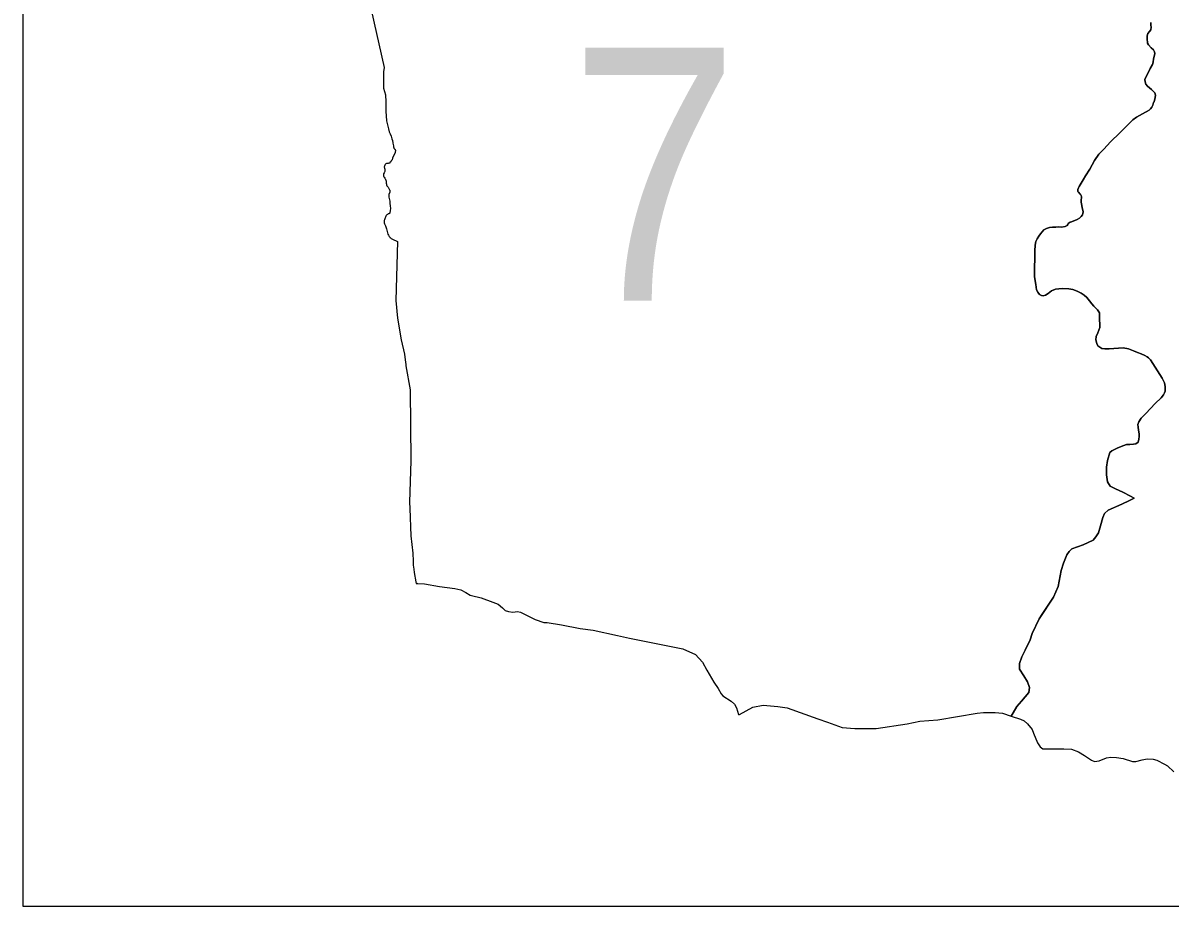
# Model space of a CAD drawing. Header units: metres. Extents: x 545098 to 555652, y 1854398 to 1862642.
# Drawn here: x 554200 to 554318.5, y 1862170 to 1862261.2 of the extents above; entities that cross this region are included whole.
import ezdxf

# ---------------------------------------------------------------- set-up
doc = ezdxf.new("R2010")
doc.units = ezdxf.units.M
doc.header["$LTSCALE"] = 6.8
doc.layers.add('61', color=7, linetype='Continuous', lineweight=13)

msp = doc.modelspace()

# ---------------------------------------------------------------- linework, layer by layer
at = {"layer": '61'}
msp.add_lwpolyline([(554200, 1862170), (554500, 1862170), (554500, 1862470), (554200, 1862470)], close=True, dxfattribs=at)
for points in [[(554234.96, 1862274.42), (554234.66, 1862269.46), (554234.99, 1862266.84), (554235.96, 1862262.54), (554237.31, 1862256.58)], [(554316.48, 1862261.23), (554316.5, 1862260.97), (554316.53, 1862260.75), (554316.5, 1862260.47), (554316.35, 1862260.31), (554316.2, 1862260.09), (554316.11, 1862259.84), (554316.11, 1862259.56), (554316.16, 1862259.09), (554316.25, 1862258.92), (554316.54, 1862258.62), (554316.77, 1862258.39), (554316.89, 1862258.19), (554316.91, 1862258.02), (554316.89, 1862257.87), (554316.78, 1862257.49), (554316.74, 1862257.12), (554316.67, 1862256.89), (554316.43, 1862256.47), (554316.24, 1862256.1), (554316.03, 1862255.71), (554315.89, 1862255.33), (554315.9, 1862255.1), (554315.99, 1862254.85), (554316.16, 1862254.66), (554316.58, 1862254.3), (554316.91, 1862253.97), (554316.98, 1862253.72), (554316.93, 1862253.48), (554316.83, 1862253.03), (554316.78, 1862252.97)], [(554316.83, 1862253.03), (554316.93, 1862253.48), (554316.98, 1862253.72), (554316.91, 1862253.97), (554316.58, 1862254.3), (554316.16, 1862254.66), (554315.99, 1862254.85), (554315.9, 1862255.1), (554315.89, 1862255.33), (554316.03, 1862255.71), (554316.24, 1862256.1), (554316.43, 1862256.47), (554316.67, 1862256.89), (554316.74, 1862257.12), (554316.78, 1862257.49), (554316.89, 1862257.87), (554316.91, 1862258.02), (554316.89, 1862258.19), (554316.77, 1862258.39), (554316.54, 1862258.62), (554316.25, 1862258.92), (554316.16, 1862259.09), (554316.11, 1862259.56), (554316.11, 1862259.84), (554316.2, 1862260.09), (554316.35, 1862260.31), (554316.5, 1862260.47), (554316.53, 1862260.75), (554316.5, 1862260.97), (554316.48, 1862261.23)], [(554237.31, 1862256.58), (554237.25, 1862256.12), (554237.23, 1862255.35), (554237.23, 1862254.95), (554237.25, 1862254.45), (554237.44, 1862253.76), (554237.47, 1862253.02), (554237.47, 1862252.09), (554237.55, 1862251.09), (554237.74, 1862250.24)], [(554316.78, 1862252.97), (554316.75, 1862252.82), (554316.7, 1862252.69), (554316.6, 1862252.49), (554316.46, 1862252.31), (554316.31, 1862252.18), (554315.64, 1862251.81), (554315.02, 1862251.45), (554314.63, 1862251.19), (554313.71, 1862250.26), (554313.28, 1862249.82), (554312.32, 1862248.89), (554311.64, 1862248.16), (554311.11, 1862247.63), (554310.68, 1862246.99), (554310.19, 1862246.08), (554309.76, 1862245.4), (554309.49, 1862244.97), (554309.1, 1862244.3), (554309.02, 1862244.15), (554308.97, 1862244), (554308.95, 1862243.87), (554308.97, 1862243.78), (554309.01, 1862243.7), (554309.21, 1862243.52), (554309.26, 1862243.44), (554309.3, 1862243.35), (554309.33, 1862243.23), (554309.34, 1862243.09), (554309.3, 1862242.95), (554309.29, 1862242.69), (554309.32, 1862242.51), (554309.41, 1862242.14), (554309.49, 1862241.67), (554309.48, 1862241.52), (554309.44, 1862241.38), (554309.3, 1862241.19), (554309.14, 1862241.03), (554308.9, 1862240.88), (554308.3, 1862240.65), (554308.17, 1862240.61), (554308.06, 1862240.54), (554307.96, 1862240.46), (554307.91, 1862240.38), (554307.84, 1862240.27), (554307.73, 1862240.2), (554307.64, 1862240.16), (554307.27, 1862240.11), (554306.92, 1862240.12), (554306.67, 1862240.1), (554306.34, 1862240.11), (554306.04, 1862240.07), (554305.72, 1862239.97), (554305.46, 1862239.82), (554305.27, 1862239.61), (554305.11, 1862239.42), (554304.92, 1862239.16), (554304.77, 1862238.89), (554304.63, 1862238.63), (554304.56, 1862238.25), (554304.52, 1862237.66), (554304.5, 1862236.98), (554304.47, 1862235.82), (554304.48, 1862234.98), (554304.6, 1862234.17), (554304.69, 1862233.63), (554304.82, 1862233.4)], [(554313.71, 1862250.26), (554314.63, 1862251.19), (554315.02, 1862251.45), (554315.64, 1862251.81), (554316.31, 1862252.18), (554316.46, 1862252.31)], [(554316.46, 1862252.31), (554316.6, 1862252.49), (554316.7, 1862252.69), (554316.75, 1862252.82), (554316.78, 1862252.97), (554316.83, 1862253.03)], [(554237.74, 1862250.24), (554237.84, 1862249.93), (554237.93, 1862249.72), (554238.02, 1862249.49), (554238.11, 1862249.22), (554238.17, 1862249.04), (554238.18, 1862248.96), (554238.21, 1862248.91), (554238.22, 1862248.78), (554238.27, 1862248.5), (554238.28, 1862248.36), (554238.3, 1862248.31), (554238.32, 1862248.25), (554238.37, 1862248.2), (554238.39, 1862248.16), (554238.44, 1862248.12), (554238.45, 1862248.09), (554238.47, 1862248.03), (554238.47, 1862247.95), (554238.45, 1862247.88), (554238.44, 1862247.78), (554238.31, 1862247.53), (554238.18, 1862247.22), (554238.12, 1862247.05), (554238.04, 1862246.93), (554238.01, 1862246.85), (554237.9, 1862246.76), (554237.88, 1862246.72), (554237.83, 1862246.71), (554237.8, 1862246.7), (554237.72, 1862246.68), (554237.64, 1862246.68), (554237.56, 1862246.66), (554237.47, 1862246.62), (554237.42, 1862246.57), (554237.37, 1862246.5), (554237.33, 1862246.41), (554237.32, 1862246.31), (554237.36, 1862246.17), (554237.37, 1862246.12), (554237.37, 1862246.05), (554237.37, 1862245.99), (554237.37, 1862245.92), (554237.37, 1862245.92), (554237.37, 1862245.85), (554237.33, 1862245.78), (554237.31, 1862245.72), (554237.25, 1862245.62), (554237.23, 1862245.55), (554237.23, 1862245.5), (554237.23, 1862245.43), (554237.24, 1862245.36), (554237.26, 1862245.31), (554237.3, 1862245.25), (554237.37, 1862245.16), (554237.41, 1862245.09), (554237.43, 1862245.03), (554237.47, 1862244.97), (554237.49, 1862244.91), (554237.5, 1862244.88), (554237.51, 1862244.82), (554237.52, 1862244.65), (554237.54, 1862244.53), (554237.56, 1862244.45), (554237.59, 1862244.38), (554237.64, 1862244.3), (554237.72, 1862244.21), (554237.8, 1862244.1), (554237.83, 1862244.01), (554237.85, 1862243.95), (554237.88, 1862243.9), (554237.88, 1862243.82), (554237.88, 1862243.7), (554237.8, 1862243.48), (554237.8, 1862243.4), (554237.8, 1862243.32), (554237.8, 1862243.18), (554237.81, 1862243.05), (554237.88, 1862242.78), (554237.9, 1862242.54), (554237.93, 1862242.3), (554237.96, 1862242.04), (554237.94, 1862241.82), (554237.93, 1862241.71), (554237.9, 1862241.64), (554237.89, 1862241.59), (554237.88, 1862241.53), (554237.84, 1862241.5), (554237.82, 1862241.47), (554237.8, 1862241.46), (554237.73, 1862241.46), (554237.64, 1862241.41), (554237.59, 1862241.38), (554237.55, 1862241.34), (554237.51, 1862241.29), (554237.48, 1862241.22), (554237.37, 1862240.97), (554237.33, 1862240.84), (554237.31, 1862240.79), (554237.31, 1862240.73), (554237.3, 1862240.71)], [(554311.64, 1862248.16), (554312.32, 1862248.89), (554313.28, 1862249.82), (554313.71, 1862250.26)], [(554309.1, 1862244.3), (554309.49, 1862244.97), (554309.76, 1862245.4), (554310.19, 1862246.08), (554310.68, 1862246.99), (554311.11, 1862247.63), (554311.64, 1862248.16)], [(554309.01, 1862243.7), (554308.97, 1862243.78), (554308.95, 1862243.87), (554308.97, 1862244), (554309.02, 1862244.15), (554309.1, 1862244.3)], [(554309.26, 1862243.44), (554309.21, 1862243.52), (554309.01, 1862243.7)], [(554309.32, 1862242.51), (554309.29, 1862242.69), (554309.3, 1862242.95), (554309.34, 1862243.09), (554309.33, 1862243.23), (554309.3, 1862243.35), (554309.26, 1862243.44)], [(554309.14, 1862241.03), (554309.3, 1862241.19), (554309.44, 1862241.38), (554309.48, 1862241.52), (554309.49, 1862241.67)], [(554309.49, 1862241.67), (554309.41, 1862242.14), (554309.32, 1862242.51)], [(554237.3, 1862240.71), (554237.3, 1862240.65), (554237.31, 1862240.55), (554237.36, 1862240.45), (554237.43, 1862240.22), (554237.51, 1862240.02), (554237.55, 1862239.91), (554237.62, 1862239.66), (554237.69, 1862239.39), (554237.74, 1862239.27), (554237.8, 1862239.2), (554237.82, 1862239.14), (554237.88, 1862239.08), (554237.9, 1862239.03), (554237.96, 1862239), (554238.02, 1862238.94), (554238.18, 1862238.84), (554238.7, 1862238.63)], [(554307.27, 1862240.11), (554307.64, 1862240.16), (554307.73, 1862240.2), (554307.84, 1862240.27), (554307.91, 1862240.38)], [(554307.91, 1862240.38), (554307.96, 1862240.46), (554308.06, 1862240.54), (554308.17, 1862240.61)], [(554308.17, 1862240.61), (554308.3, 1862240.65), (554308.9, 1862240.88), (554309.14, 1862241.03)], [(554304.82, 1862233.4), (554304.69, 1862233.63), (554304.6, 1862234.17), (554304.48, 1862234.98), (554304.47, 1862235.82), (554304.5, 1862236.98), (554304.52, 1862237.66), (554304.56, 1862238.25), (554304.63, 1862238.63), (554304.77, 1862238.89), (554304.92, 1862239.16), (554305.11, 1862239.42), (554305.27, 1862239.61), (554305.46, 1862239.82), (554305.72, 1862239.97), (554306.04, 1862240.07), (554306.34, 1862240.11), (554306.67, 1862240.1), (554306.92, 1862240.12), (554307.27, 1862240.11)], [(554238.7, 1862238.63), (554238.51, 1862232.54), (554238.67, 1862230.7), (554239.06, 1862228.48)], [(554304.82, 1862233.4), (554305.01, 1862233.14), (554305.2, 1862233.03), (554305.39, 1862232.99), (554305.62, 1862233.06), (554305.9, 1862233.25), (554306.23, 1862233.52), (554306.66, 1862233.69), (554307.35, 1862233.77), (554308.04, 1862233.73), (554308.43, 1862233.67), (554308.87, 1862233.49), (554309.3, 1862233.28), (554309.6, 1862233.07), (554309.88, 1862232.83), (554310.15, 1862232.48), (554310.39, 1862232.17), (554310.62, 1862231.94), (554310.98, 1862231.57), (554311.19, 1862231.24), (554311.19, 1862230.74), (554311.19, 1862230.43), (554311.22, 1862230.19), (554311.22, 1862229.72), (554311.13, 1862229.45), (554311.03, 1862229.18), (554310.86, 1862228.82), (554310.82, 1862228.46), (554310.9, 1862228.07), (554311.03, 1862227.84), (554311.44, 1862227.56), (554311.74, 1862227.52), (554312.2, 1862227.53), (554312.66, 1862227.56), (554313.17, 1862227.61), (554313.64, 1862227.65), (554314.18, 1862227.55)], [(554314.18, 1862227.55), (554313.64, 1862227.65), (554313.17, 1862227.61), (554312.66, 1862227.56), (554312.2, 1862227.53), (554311.74, 1862227.52), (554311.44, 1862227.56), (554311.03, 1862227.84), (554310.9, 1862228.07), (554310.82, 1862228.46), (554310.86, 1862228.82), (554311.03, 1862229.18), (554311.13, 1862229.45), (554311.22, 1862229.72), (554311.22, 1862230.19), (554311.19, 1862230.43), (554311.19, 1862230.74), (554311.19, 1862231.24), (554310.98, 1862231.57), (554310.62, 1862231.94), (554310.39, 1862232.17), (554310.15, 1862232.48), (554309.88, 1862232.83), (554309.6, 1862233.07), (554309.3, 1862233.28), (554308.87, 1862233.49), (554308.43, 1862233.67), (554308.04, 1862233.73), (554307.35, 1862233.77), (554306.66, 1862233.69), (554306.23, 1862233.52), (554305.9, 1862233.25), (554305.62, 1862233.06), (554305.39, 1862232.99), (554305.2, 1862233.03), (554305.01, 1862233.14), (554304.82, 1862233.4)], [(554239.06, 1862228.48), (554239.4, 1862226.98), (554239.51, 1862226.11), (554239.53, 1862225.96), (554239.56, 1862225.79)], [(554314.18, 1862227.55), (554314.69, 1862227.34), (554315.12, 1862227.14), (554315.51, 1862227.01), (554315.86, 1862226.85), (554316.12, 1862226.71), (554316.26, 1862226.62)], [(554316.26, 1862226.62), (554316.12, 1862226.71), (554315.86, 1862226.85), (554315.51, 1862227.01), (554315.12, 1862227.14), (554314.69, 1862227.34), (554314.18, 1862227.55)], [(554316.26, 1862226.62), (554316.45, 1862226.4), (554317.65, 1862224.49), (554317.9, 1862224.01), (554317.98, 1862223.64), (554317.98, 1862223.37)], [(554317.98, 1862223.37), (554317.98, 1862223.64), (554317.9, 1862224.01), (554317.65, 1862224.49), (554316.45, 1862226.4), (554316.26, 1862226.62)], [(554239.56, 1862225.79), (554240, 1862223.29), (554240.05, 1862215.98), (554239.93, 1862211.71), (554239.95, 1862211.05)], [(554317.98, 1862223.37), (554317.97, 1862223.18), (554317.9, 1862222.99), (554317.8, 1862222.77), (554317.56, 1862222.49), (554316.95, 1862221.9), (554315.97, 1862220.87), (554315.49, 1862220.37), (554315.27, 1862220.01), (554315.16, 1862219.71), (554315.18, 1862219.43), (554315.23, 1862219.15), (554315.28, 1862218.77), (554315.29, 1862218.48), (554315.25, 1862218.2), (554315.18, 1862217.91), (554314.95, 1862217.73), (554314.72, 1862217.68), (554314.34, 1862217.67), (554313.99, 1862217.65), (554313.69, 1862217.55), (554313.08, 1862217.31), (554312.48, 1862216.99), (554312.26, 1862216.82), (554312.01, 1862216), (554311.93, 1862215.32), (554311.91, 1862214.53), (554312.01, 1862213.79), (554312.28, 1862213.37), (554312.83, 1862213.08), (554313.59, 1862212.72), (554314.38, 1862212.33), (554314.76, 1862212.1), (554314.29, 1862211.88)], [(554315.97, 1862220.87), (554316.95, 1862221.9), (554317.56, 1862222.49), (554317.8, 1862222.77), (554317.9, 1862222.99)], [(554317.9, 1862222.99), (554317.97, 1862223.18), (554317.98, 1862223.37)], [(554315.16, 1862219.71), (554315.27, 1862220.01), (554315.49, 1862220.37), (554315.97, 1862220.87)], [(554315.18, 1862217.91), (554315.25, 1862218.2), (554315.29, 1862218.48), (554315.28, 1862218.77), (554315.23, 1862219.15), (554315.18, 1862219.43), (554315.16, 1862219.71)], [(554312.83, 1862213.08), (554312.28, 1862213.37), (554312.01, 1862213.79), (554311.91, 1862214.53), (554311.93, 1862215.32), (554312.01, 1862216), (554312.26, 1862216.82), (554312.48, 1862216.99), (554313.08, 1862217.31), (554313.69, 1862217.55), (554313.99, 1862217.65), (554314.34, 1862217.67), (554314.72, 1862217.68), (554314.95, 1862217.73), (554315.18, 1862217.91)], [(554314.76, 1862212.1), (554314.38, 1862212.33), (554313.59, 1862212.72), (554312.83, 1862213.08)], [(554314.29, 1862211.88), (554313.5, 1862211.51), (554312.09, 1862210.89), (554311.71, 1862210.54), (554311.52, 1862210.13), (554311.3, 1862209.25), (554311.08, 1862208.53), (554310.82, 1862208.11), (554310.55, 1862207.79), (554309.52, 1862207.29), (554308.35, 1862206.87), (554308.06, 1862206.61), (554307.82, 1862206.27), (554307.46, 1862205.4), (554307.23, 1862204.63), (554306.94, 1862203), (554306.43, 1862201.9), (554304.96, 1862199.66), (554304.24, 1862198.14)], [(554306.43, 1862201.9), (554306.94, 1862203), (554307.23, 1862204.63), (554307.46, 1862205.4), (554307.82, 1862206.27), (554308.06, 1862206.61), (554308.35, 1862206.87), (554309.52, 1862207.29), (554310.55, 1862207.79), (554310.82, 1862208.11), (554311.08, 1862208.53), (554311.3, 1862209.25), (554311.52, 1862210.13), (554311.71, 1862210.54), (554312.09, 1862210.89), (554313.5, 1862211.51), (554314.29, 1862211.88), (554314.76, 1862212.1)], [(554239.95, 1862211.05), (554240.05, 1862208.22), (554240.26, 1862206.44), (554240.29, 1862205.6), (554240.32, 1862205.18), (554240.36, 1862204.77)], [(554240.36, 1862204.77), (554240.4, 1862204.43), (554240.58, 1862203.47), (554240.63, 1862203.32)], [(554240.63, 1862203.32), (554240.73, 1862203.32), (554240.69, 1862203.29)], [(554240.69, 1862203.29), (554240.77, 1862203.29), (554241.46, 1862203.27), (554243.03, 1862203), (554244.6, 1862202.8), (554245.24, 1862202.66), (554245.76, 1862202.37), (554246.18, 1862202.1), (554246.33, 1862202.05), (554247.32, 1862201.81), (554248.52, 1862201.39), (554249.09, 1862201.16), (554249.52, 1862200.8), (554249.82, 1862200.53), (554250.16, 1862200.4), (554250.59, 1862200.35), (554251.07, 1862200.4), (554251.38, 1862200.34), (554251.95, 1862200.06), (554252.9, 1862199.58), (554253.8, 1862199.29), (554254.16, 1862199.26), (554255.63, 1862199.04), (554257.55, 1862198.66), (554258.88, 1862198.49), (554261.41, 1862197.92)], [(554304.96, 1862199.66), (554305.33, 1862200.24), (554306.43, 1862201.9)], [(554302.29, 1862189.94), (554302.67, 1862190.62), (554303.14, 1862191.14), (554303.9, 1862192.05), (554303.95, 1862192.57), (554303.75, 1862193.16), (554303.36, 1862193.77), (554302.93, 1862194.46), (554302.93, 1862195.06), (554303.16, 1862195.74), (554303.52, 1862196.43), (554304.03, 1862197.49), (554304.24, 1862198.14), (554304.96, 1862199.66)], [(554261.41, 1862197.92), (554262.64, 1862197.66), (554265.74, 1862197.03)], [(554304.24, 1862198.14), (554304.03, 1862197.49), (554303.52, 1862196.43), (554303.16, 1862195.74), (554302.93, 1862195.06), (554302.93, 1862194.46), (554303.36, 1862193.77), (554303.75, 1862193.16), (554303.95, 1862192.57), (554303.9, 1862192.05), (554303.14, 1862191.14), (554302.67, 1862190.62), (554302.29, 1862189.94), (554302.08, 1862189.59)], [(554265.74, 1862197.03), (554268.14, 1862196.55), (554269.46, 1862195.96), (554270.2, 1862195.17), (554270.65, 1862194.35), (554271.36, 1862193.12), (554271.8, 1862192.45), (554272.1, 1862191.91), (554272.28, 1862191.71), (554273.16, 1862191.15), (554273.49, 1862190.83), (554273.71, 1862190.46), (554273.92, 1862189.77)], [(554274.02, 1862189.77), (554275.39, 1862190.53), (554276.47, 1862190.73), (554277.98, 1862190.61), (554278.95, 1862190.45), (554282.09, 1862189.34), (554283.09, 1862188.98)], [(554273.92, 1862189.77), (554274.02, 1862189.77), (554274.02, 1862189.77)], [(554286.06, 1862188.34), (554288.14, 1862188.34), (554291.32, 1862188.83), (554292.63, 1862189.08), (554294.48, 1862189.24), (554298.55, 1862189.92), (554299.2, 1862190), (554299.67, 1862190), (554300.43, 1862190), (554301.16, 1862189.9), (554302.06, 1862189.59), (554302.29, 1862189.94)], [(554302.08, 1862189.59), (554303.03, 1862189.31), (554303.4, 1862189.11), (554303.75, 1862188.81), (554304.24, 1862188.23), (554304.37, 1862187.85), (554304.79, 1862186.85), (554305.06, 1862186.45), (554305.33, 1862186.25), (554306.72, 1862186.22), (554307.51, 1862186.25), (554308.3, 1862186.19), (554309.04, 1862185.92), (554309.63, 1862185.54), (554310.36, 1862185.06), (554310.68, 1862184.93), (554311.16, 1862185), (554311.93, 1862185.29), (554312.36, 1862185.37), (554312.96, 1862185.35), (554313.63, 1862185.23), (554314.59, 1862184.91), (554314.95, 1862184.91), (554315.59, 1862185.1), (554316.1, 1862185.21), (554316.75, 1862185.18), (554317.11, 1862185.07), (554317.92, 1862184.65), (554318.21, 1862184.47), (554318.88, 1862183.87)], [(554283.09, 1862188.98), (554284.6, 1862188.42), (554285.92, 1862188.34), (554286.06, 1862188.34)]]:
    msp.add_lwpolyline(points, dxfattribs=at)

# ---------------------------------------------------------------- texts
at = {"layer": '61', "width": 0.9}
msp.add_text('7', height=26.12, dxfattribs=at).set_placement((554256.46, 1862232.52))

doc.saveas('drawing.dxf')
